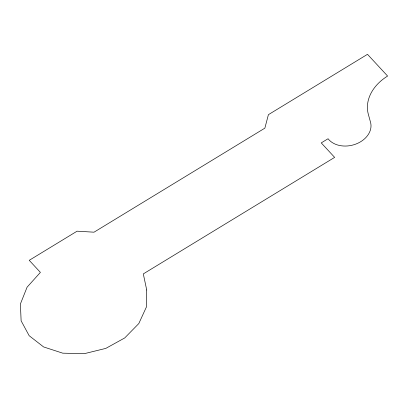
<?xml version="1.0" encoding="UTF-8"?>
<svg xmlns="http://www.w3.org/2000/svg" width="408" height="408" viewBox="0 0 408 408"><rect width="100%" height="100%" fill="white"/><g stroke="black" fill="none" stroke-linecap="round" stroke-linejoin="round"><path stroke-width="0.61" d="M146.712 289.976L146.436 306.923L138.807 323.564L124.71 337.952L105.805 348.396L84.308 353.675L62.73 353.17L43.605 346.938L29.172 335.718L21.124 320.815L20.4 303.975L27.086 287.181L40.402 272.391L29.233 260.319L77.071 231.188L94.024 232.188L264.858 128.153L268.408 114.668L367.491 54.325L387.6 76.056A45.818 34.583 -13.9 0 0 368.342 114.317L370.541 122.298A23.159 17.478 -13.9 0 1 356.031 144.004A23.159 17.478 -13.9 0 1 328.068 138.735L321.239 142.897L334.642 157.381L143.305 273.901L146.712 289.976"/></g></svg>
